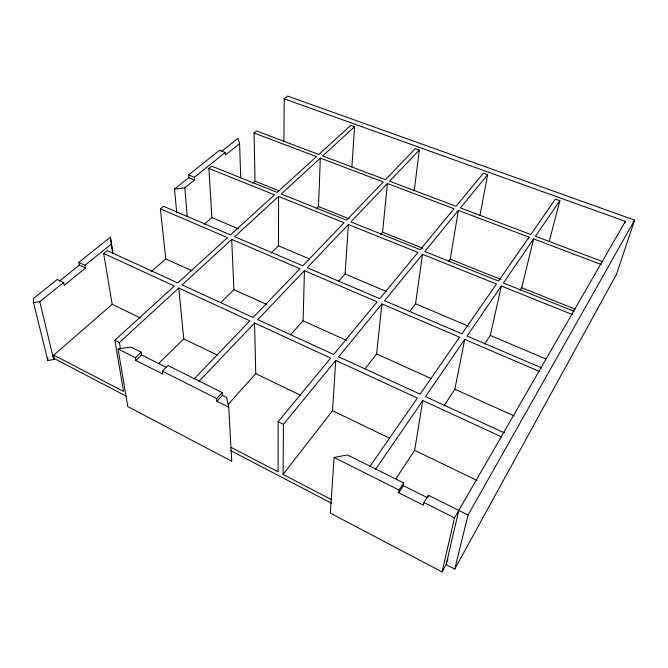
<?xml version="1.0" encoding="UTF-8"?>
<svg xmlns="http://www.w3.org/2000/svg" width="668" height="668" viewBox="0 0 668 668"><rect width="100%" height="100%" fill="white"/><g stroke="black" fill="none" stroke-linecap="round" stroke-linejoin="round"><path stroke-width="1" d="M198.939 381.403L254.575 322.995L330.685 358.09L278.147 421.7L278.088 471.833L231.186 447.426M271.183 253.013L278.514 245.816L278.581 196.442L344.07 222.77L302.746 265.797L234.693 236.714L278.581 196.442M283.925 141.524L284.176 98.814L287.624 96.067L634.6 220.114L616.489 274.314L454.733 569.103L446.157 564.627L458.782 510.419M331.846 499.798L283.073 474.422L283.432 424.339L335.72 360.411L417.375 398.053L369.805 466.631M290.63 334.726L303.097 320.815L304.433 270.649L377.136 301.836L333.658 354.491L257.756 319.655L304.433 270.649M316.281 208.725L318.486 206.562L320.331 158.124L383.273 181.963L346.558 220.181L281.22 194.012L320.331 158.124M283.073 474.422L332.547 410.703L335.72 360.411M351.877 167.008L354.558 126.711L350.775 125.35L318.795 154.483L256.57 130.995L254.065 133.024L255.026 181.212L252.721 183.216M338.175 281.679L345.08 273.98L348.387 224.506L417.926 252.454L379.733 298.696L307.23 267.709L348.387 224.506M454.733 569.103L468.051 515.036L428.397 495.28L423.929 502.536L423.428 505.2L398.721 492.767L403.305 485.669L403.722 482.989L347.444 454.95L334.117 457.446L330.309 513.124L442.074 571.933L446.157 564.627M380.501 234.46L382.564 232.155L387.415 183.525L454.015 208.758L420.214 249.682L350.859 221.91L387.415 183.525M365.196 368.661L376.618 353.948L381.937 303.898L459.584 337.215L420.08 394.153L338.676 356.796L381.937 303.898M414.235 190.697L419.312 150.041L415.321 148.605L385.494 179.659L322.694 155.953L354.558 126.711M409.801 311.221L415.554 303.806L422.502 254.299L496.474 284.034L461.939 333.816L384.526 300.734L422.502 254.299M398.721 492.767L399.122 490.087L403.722 482.989M395.832 478.864L414.636 450.332L422.786 400.549L501.927 437.039M448.303 261.639L450.207 259.184L458.398 210.412L528.989 237.148L528.513 239.144M479.933 215.497L487.64 174.657L483.432 173.137L456.052 206.287L389.619 181.212L419.312 150.041M428.054 497.059L428.397 495.28M444.036 405.685L454.883 389.219L464.711 339.411L539.61 371.55M484.584 344.12L490.304 335.445L501.351 285.988L572.409 314.561M442.074 571.933L454.482 517.875L625.39 221.375L284.176 98.814M520.021 290.329L521.716 287.749L533.64 238.91L601.217 264.503M549.188 241.791L559.859 200.676L555.4 199.072L530.818 234.51L460.419 207.94L487.64 174.657M624.755 223.337L625.39 221.375M446.942 561.245L447.961 559.442M468.051 515.036L634.6 220.114M375.491 469.495L422.786 400.549M464.711 339.411L425.466 396.633L504.348 432.831M501.351 285.988L467.049 336.004L541.715 367.909M533.64 238.91L503.405 282.998L574.246 311.371M559.859 200.676L535.452 236.263L602.837 261.697M528.989 237.148L498.537 281.053L424.781 251.51L458.398 210.412M228.172 404.399L255.752 373.629L254.575 322.995M228.765 407.246L216.908 401.276L222.352 395.306L222.185 392.542L168.035 365.563L162.349 371.216L162.7 373.996L135.829 360.478L135.404 357.689L118.052 348.98L127.78 406.553L231.721 461.246L228.765 407.246L226.561 397.41L222.352 395.306M216.908 401.276L216.724 398.512L222.185 392.542M194.037 378.956L249.874 320.832L178.765 288.042L119.405 342.525L120.424 348.663M158.441 363.726L183.75 338.868L178.765 288.042M220.682 302.604L233.892 289.636L231.721 239.445L299.94 268.711L253.072 317.5L182.139 284.952L231.721 239.445M135.829 360.478L141.591 354.975L141.19 352.186L130.853 347.043L118.052 348.98M135.404 357.689L141.19 352.186M126.795 396.416L54.634 358.766L53.766 355.117L123.58 391.44L114.829 340.246L174.365 286.021L103.657 253.422L107.206 250.558L177.755 282.94L227.496 237.633L160.378 208.833L163.51 206.295L230.477 234.911L274.515 194.805L208.875 168.428L211.873 217.609L204.249 224.239M112.992 253.489L110.404 237.173L78.782 262.357L85.011 265.288L85.529 268.06L64.186 285.303L63.594 282.514L57.289 279.466L33.4 298.487L33.525 302.529L47.82 360.478L53.69 359.593L54.634 358.766M151.035 271.792L165.789 258.95L160.378 208.833M52.814 355.944L112.174 304.316L103.657 253.422M174.515 189.019L184.844 187.842L194.605 179.951L194.405 177.287L225.266 152.463L219.597 150.233L188.601 174.916L188.81 177.579L174.515 189.019L176.711 212.583M208.875 168.428L211.672 166.165L277.17 192.392L316.423 156.638L254.065 133.024M221.308 151.603L237.908 138.326L239.603 143.612L225.383 155.093L225.266 152.463M33.525 302.529L39.788 301.669L63.594 282.514M85.011 265.288L111.289 244.146L110.404 237.173M59.485 280.986L79.317 265.129L78.782 262.357M255.026 181.212L279.107 190.831M318.486 206.562L349.03 218.762M382.564 232.155L422.961 248.296M450.207 259.184L501.017 279.474M521.716 287.749L575.273 309.142M188.601 174.916L194.405 177.287M188.81 177.579L194.605 179.951M211.873 217.609L238.501 228.882M278.514 245.816L309.259 258.825M345.08 273.98L386.288 291.423M415.554 303.806L468.393 326.168M490.304 335.445L545.973 359M165.789 258.95L192.175 270.832M233.892 289.636L266.824 304.474M303.097 320.815L346.558 340.404M376.618 353.948L431.211 378.556M454.883 389.219L514.185 415.939M79.317 265.129L85.529 268.06M112.174 304.316L140.255 317.876M183.75 338.868L217.526 355.176M255.752 373.629L300.658 395.306M332.547 410.703L389.828 438.35M414.636 450.332L476.885 480.384M114.829 340.246L119.405 342.525M278.147 421.7L283.432 424.339M141.591 354.975L166.516 367.425M403.305 485.669L426.977 497.493M162.349 371.216L216.724 398.512M334.117 457.446L399.122 490.087M423.929 502.536L454.482 517.875M230.468 450.516L331.57 503.271M39.788 301.669L53.69 359.593M111.289 244.146L112.758 253.414M184.844 187.842L187.265 216.808M47.687 357.438L47.82 360.478M239.603 143.612L240.714 177.671"/></g></svg>
